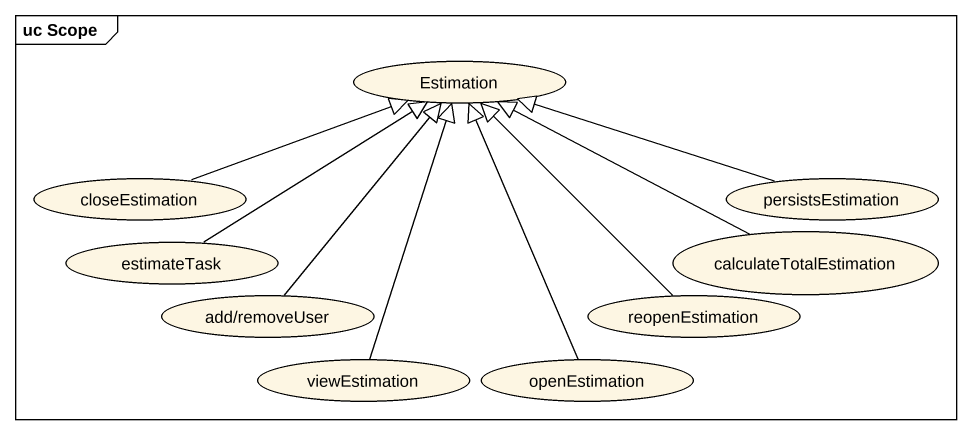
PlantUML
@startuml
mainframe uc Scope
usecase Estimation
usecase closeEstimation
usecase persistsEstimation
usecase estimateTask
usecase calculateTotalEstimation
usecase "add/removeUser" as add_removeUser
usecase viewEstimation
usecase openEstimation
usecase reopenEstimation
closeEstimation -right-|> Estimation
persistsEstimation -left-|> Estimation
estimateTask -up-|> Estimation
calculateTotalEstimation -left-|> Estimation
add_removeUser -up-|> Estimation
viewEstimation -up-|> Estimation
openEstimation -up-|> Estimation
reopenEstimation -up-|> Estimation
@enduml
